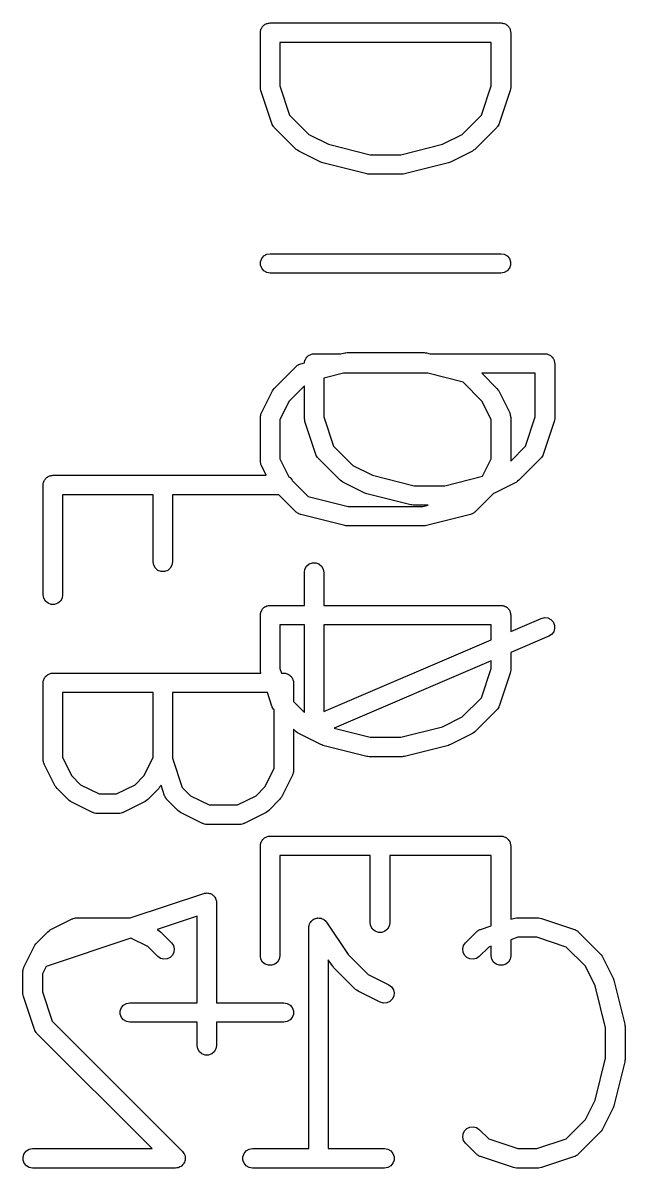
# Model space of a CAD drawing. Extents: x 1.5 to 72.3, y -91 to -17.2.
# Drawn here: x 19.44 to 22.59, y -46.72 to -40.74 of the extents above; entities that cross this region are included whole.
import ezdxf

# ---------------------------------------------------------------- set-up
doc = ezdxf.new("R2010")
doc.units = 0
doc.header["$MEASUREMENT"] = 0
doc.layers.add('BLACK', color=7, linetype='CONTINUOUS')

msp = doc.modelspace()

# ---------------------------------------------------------------- linework, layer by layer
at = {"layer": 'Black'}
for p, q in [((20.6875, -40.7743), (20.6883, -40.7699)), ((20.6883, -40.7699), (20.6905, -40.766)), ((20.6905, -40.766), (20.6921, -40.7619)), ((20.6921, -40.7619), (20.6949, -40.7585)), ((20.6949, -40.7585), (20.6971, -40.7546)), ((20.6971, -40.7546), (20.7005, -40.7518)), ((20.7005, -40.7518), (20.7034, -40.7483)), ((20.7034, -40.7483), (20.7072, -40.7461)), ((20.7072, -40.7461), (20.7106, -40.7433)), ((20.7106, -40.7433), (20.7148, -40.7417)), ((20.7148, -40.7417), (20.7187, -40.7395)), ((20.7187, -40.7395), (20.7231, -40.7388)), ((20.7231, -40.7388), (20.7272, -40.7372)), ((20.7272, -40.7372), (20.7317, -40.7372)), ((20.7317, -40.7372), (20.736, -40.7365)), ((20.736, -40.7365), (21.9425, -40.7365)), ((21.9425, -40.7365), (21.9469, -40.7372)), ((21.9469, -40.7372), (21.9514, -40.7372)), ((21.9514, -40.7372), (21.9555, -40.7388)), ((21.9555, -40.7388), (21.9599, -40.7395)), ((21.9599, -40.7395), (21.9638, -40.7417)), ((21.9638, -40.7417), (21.9679, -40.7433)), ((21.9679, -40.7433), (21.9714, -40.7461)), ((21.9714, -40.7461), (21.9752, -40.7483)), ((21.9752, -40.7483), (21.9781, -40.7518)), ((21.9781, -40.7518), (21.9815, -40.7546)), ((21.9815, -40.7546), (21.9837, -40.7585)), ((21.9837, -40.7585), (21.9865, -40.7619)), ((21.9865, -40.7619), (21.9881, -40.766)), ((21.9881, -40.766), (21.9903, -40.7699)), ((21.9903, -40.7699), (21.9911, -40.7743)), ((20.6852, -40.7873), (20.686, -40.7829)), ((20.6852, -41.0745), (20.6852, -40.7873)), ((20.686, -40.7784), (20.6875, -40.7743)), ((20.686, -40.7829), (20.686, -40.7784)), ((21.9911, -40.7743), (21.9926, -40.7784)), ((21.9926, -40.7784), (21.9926, -40.7829)), ((21.9926, -40.7829), (21.9933, -40.7873)), ((21.9933, -40.7873), (21.9933, -41.0745)), ((20.7868, -40.8381), (20.7868, -41.0663)), ((21.8917, -40.8381), (20.7868, -40.8381)), ((21.8917, -41.0663), (21.8917, -40.8381)), ((20.7868, -41.0663), (20.8379, -41.2194)), ((21.8407, -41.2194), (21.8917, -41.0663)), ((20.6867, -41.0825), (20.6852, -41.0745)), ((20.6879, -41.0906), (20.6867, -41.0825)), ((20.7453, -41.2629), (20.6879, -41.0906)), ((21.9907, -41.0906), (21.9333, -41.2629)), ((21.9919, -41.0825), (21.9907, -41.0906)), ((21.9933, -41.0745), (21.9919, -41.0825)), ((20.8379, -41.2194), (20.9385, -41.32)), ((21.7401, -41.32), (21.8407, -41.2194)), ((20.7467, -41.2655), (20.7453, -41.2629)), ((20.7475, -41.2683), (20.7467, -41.2655)), ((20.7509, -41.2732), (20.7475, -41.2683)), ((20.7537, -41.2785), (20.7509, -41.2732)), ((20.7559, -41.2804), (20.7537, -41.2785)), ((20.7576, -41.2828), (20.7559, -41.2804)), ((20.8725, -41.3977), (20.7576, -41.2828)), ((21.921, -41.2828), (21.8061, -41.3977)), ((21.9227, -41.2804), (21.921, -41.2828)), ((21.9249, -41.2785), (21.9227, -41.2804)), ((21.9277, -41.2732), (21.9249, -41.2785)), ((21.9311, -41.2683), (21.9277, -41.2732)), ((21.9319, -41.2655), (21.9311, -41.2683)), ((21.9333, -41.2629), (21.9319, -41.2655)), ((20.9385, -41.32), (21.041, -41.3713)), ((21.6376, -41.3713), (21.7401, -41.32)), ((20.8792, -41.4024), (20.8725, -41.3977)), ((20.8857, -41.4072), (20.8792, -41.4024)), ((21.0006, -41.4647), (20.8857, -41.4072)), ((21.041, -41.3713), (21.2594, -41.4259)), ((21.2594, -41.4259), (21.4192, -41.4259)), ((21.4192, -41.4259), (21.6376, -41.3713)), ((21.7929, -41.4072), (21.678, -41.4647)), ((21.7995, -41.4024), (21.7929, -41.4072)), ((21.8061, -41.3977), (21.7995, -41.4024)), ((21.0059, -41.4663), (21.0006, -41.4647)), ((21.011, -41.4685), (21.0059, -41.4663)), ((21.2408, -41.526), (21.011, -41.4685)), ((21.6676, -41.4685), (21.4378, -41.526)), ((21.6727, -41.4663), (21.6676, -41.4685)), ((21.678, -41.4647), (21.6727, -41.4663)), ((21.247, -41.5264), (21.2408, -41.526)), ((21.2531, -41.5275), (21.247, -41.5264)), ((21.4255, -41.5275), (21.2531, -41.5275)), ((21.4316, -41.5264), (21.4255, -41.5275)), ((21.4378, -41.526), (21.4316, -41.5264)), ((20.6921, -41.9684), (20.7034, -41.9548)), ((20.7034, -41.9548), (20.7187, -41.946)), ((20.7187, -41.946), (20.736, -41.943)), ((20.736, -41.943), (21.9425, -41.943)), ((21.9425, -41.943), (21.9599, -41.946)), ((21.9599, -41.946), (21.9752, -41.9548)), ((21.9752, -41.9548), (21.9865, -41.9684)), ((20.686, -41.9849), (20.6921, -41.9684)), ((20.686, -42.0026), (20.686, -41.9849)), ((20.6921, -42.0192), (20.686, -42.0026)), ((20.7034, -42.0327), (20.6921, -42.0192)), ((21.9865, -42.0192), (21.9752, -42.0327)), ((21.9865, -41.9684), (21.9926, -41.9849)), ((21.9926, -42.0026), (21.9865, -42.0192)), ((21.9926, -41.9849), (21.9926, -42.0026)), ((20.7187, -42.0415), (20.7034, -42.0327)), ((20.736, -42.0446), (20.7187, -42.0415)), ((21.9425, -42.0446), (20.736, -42.0446)), ((21.9599, -42.0415), (21.9425, -42.0446)), ((21.9752, -42.0327), (21.9599, -42.0415)), ((20.916, -42.5084), (20.9175, -42.5043)), ((20.9175, -42.5043), (20.9183, -42.4999)), ((20.9183, -42.4999), (20.9205, -42.496)), ((20.9205, -42.496), (20.9221, -42.4919)), ((20.9221, -42.4919), (20.9249, -42.4885)), ((20.9249, -42.4885), (20.9271, -42.4846)), ((20.9271, -42.4846), (20.9305, -42.4818)), ((20.9305, -42.4818), (20.9334, -42.4783)), ((20.9334, -42.4783), (20.9372, -42.4761)), ((20.9372, -42.4761), (20.9406, -42.4733)), ((20.9406, -42.4733), (20.9448, -42.4717)), ((20.9448, -42.4717), (20.9487, -42.4695)), ((20.9487, -42.4695), (20.9531, -42.4688)), ((20.9531, -42.4688), (20.9572, -42.4672)), ((20.9572, -42.4672), (20.9617, -42.4672)), ((20.9617, -42.4672), (20.966, -42.4665)), ((20.966, -42.4665), (21.1062, -42.4665)), ((21.1062, -42.4665), (21.1259, -42.4616)), ((21.1259, -42.4616), (21.1321, -42.4611)), ((21.1321, -42.4611), (21.1382, -42.46)), ((21.1382, -42.46), (21.5404, -42.46)), ((21.5404, -42.46), (21.5465, -42.4611)), ((21.5465, -42.4611), (21.5527, -42.4616)), ((21.5527, -42.4616), (21.5723, -42.4665)), ((21.5723, -42.4665), (22.1725, -42.4665)), ((22.1725, -42.4665), (22.1769, -42.4672)), ((22.1769, -42.4672), (22.1814, -42.4672)), ((22.1814, -42.4672), (22.1855, -42.4688)), ((22.1855, -42.4688), (22.1899, -42.4695)), ((22.1899, -42.4695), (22.1938, -42.4717)), ((22.1938, -42.4717), (22.1979, -42.4733)), ((22.1979, -42.4733), (22.2014, -42.4761)), ((22.2014, -42.4761), (22.2052, -42.4783)), ((22.2052, -42.4783), (22.2081, -42.4818)), ((22.2081, -42.4818), (22.2115, -42.4846)), ((22.2115, -42.4846), (22.2137, -42.4885)), ((22.2137, -42.4885), (22.2165, -42.4919)), ((22.2165, -42.4919), (22.2181, -42.496)), ((22.2181, -42.496), (22.2203, -42.4999)), ((22.2203, -42.4999), (22.2211, -42.5043)), ((22.2211, -42.5043), (22.2226, -42.5084)), ((20.7576, -42.6473), (20.8725, -42.5324)), ((20.8725, -42.5324), (20.8765, -42.5296)), ((20.8765, -42.5296), (20.88, -42.5262)), ((20.88, -42.5262), (20.8836, -42.5246)), ((20.8836, -42.5246), (20.8869, -42.5222)), ((20.8869, -42.5222), (20.8916, -42.521)), ((20.8916, -42.521), (20.8961, -42.519)), ((20.8961, -42.519), (20.9158, -42.5141)), ((20.9158, -42.5141), (20.916, -42.5129)), ((20.916, -42.5129), (20.916, -42.5084)), ((22.2226, -42.5084), (22.2226, -42.5129)), ((22.2226, -42.5129), (22.2233, -42.5173)), ((22.2233, -42.5173), (22.2233, -42.8045)), ((21.1188, -42.5681), (21.0168, -42.5935)), ((21.0168, -42.5935), (21.0168, -42.7963)), ((21.5598, -42.5681), (21.1188, -42.5681)), ((21.7442, -42.6142), (21.5598, -42.5681)), ((21.8433, -42.7133), (21.7442, -42.6142)), ((21.8418, -42.5681), (21.921, -42.6473)), ((22.1217, -42.5681), (21.8418, -42.5681)), ((22.1217, -42.7963), (22.1217, -42.5681)), ((20.6906, -42.7754), (20.7481, -42.6605)), ((20.7481, -42.6605), (20.7529, -42.6539)), ((20.7529, -42.6539), (20.7576, -42.6473)), ((20.9152, -42.6333), (20.8352, -42.7133)), ((20.9152, -42.8045), (20.9152, -42.6333)), ((21.921, -42.6473), (21.9257, -42.6539)), ((21.9257, -42.6539), (21.9305, -42.6605)), ((21.9305, -42.6605), (21.988, -42.7754)), ((20.8352, -42.7133), (20.7868, -42.8101)), ((21.8917, -42.8101), (21.8433, -42.7133)), ((20.6852, -42.7981), (20.6858, -42.7952)), ((20.6852, -43.0279), (20.6852, -42.7981)), ((20.6856, -42.7923), (20.6873, -42.7866)), ((20.6858, -42.7952), (20.6856, -42.7923)), ((20.6873, -42.7866), (20.6883, -42.7807)), ((20.6883, -42.7807), (20.6898, -42.7782)), ((20.6898, -42.7782), (20.6906, -42.7754)), ((20.9167, -42.8125), (20.9152, -42.8045)), ((21.0168, -42.7963), (21.0679, -42.9494)), ((21.988, -42.7754), (21.9888, -42.7782)), ((21.9888, -42.7782), (21.9903, -42.7807)), ((21.9903, -42.7807), (21.9913, -42.7866)), ((21.9913, -42.7866), (21.993, -42.7923)), ((21.993, -42.7923), (21.9928, -42.7952)), ((21.9928, -42.7952), (21.9933, -42.7981)), ((21.9933, -42.7981), (21.9933, -43.0268)), ((22.0707, -42.9494), (22.1217, -42.7963)), ((22.2233, -42.8045), (22.2219, -42.8125)), ((20.7868, -42.8101), (20.7868, -43.0159)), ((20.9179, -42.8206), (20.9167, -42.8125)), ((20.9753, -42.9929), (20.9179, -42.8206)), ((21.8917, -43.0159), (21.8917, -42.8101)), ((22.2207, -42.8206), (22.1633, -42.9929)), ((22.2219, -42.8125), (22.2207, -42.8206)), ((21.0679, -42.9494), (21.1685, -43.05)), ((21.9933, -43.0268), (22.0707, -42.9494)), ((20.6858, -43.0308), (20.6852, -43.0279)), ((20.6856, -43.0337), (20.6858, -43.0308)), ((20.6873, -43.0394), (20.6856, -43.0337)), ((20.6883, -43.0453), (20.6873, -43.0394)), ((20.7868, -43.0159), (20.8337, -43.1096)), ((20.9767, -42.9955), (20.9753, -42.9929)), ((20.9775, -42.9983), (20.9767, -42.9955)), ((20.9809, -43.0032), (20.9775, -42.9983)), ((20.9837, -43.0085), (20.9809, -43.0032)), ((20.9859, -43.0104), (20.9837, -43.0085)), ((20.9876, -43.0128), (20.9859, -43.0104)), ((21.1025, -43.1277), (20.9876, -43.0128)), ((21.8464, -43.1066), (21.8917, -43.0159)), ((22.151, -43.0128), (22.0361, -43.1277)), ((22.1527, -43.0104), (22.151, -43.0128)), ((22.1549, -43.0085), (22.1527, -43.0104)), ((22.1577, -43.0032), (22.1549, -43.0085)), ((22.1611, -42.9983), (22.1577, -43.0032)), ((22.1619, -42.9955), (22.1611, -42.9983)), ((22.1633, -42.9929), (22.1619, -42.9955)), ((19.5798, -43.1067), (19.5837, -43.1045)), ((19.5837, -43.1045), (19.5881, -43.1038)), ((19.5881, -43.1038), (19.5922, -43.1022)), ((19.5922, -43.1022), (19.5967, -43.1022)), ((19.5967, -43.1022), (19.601, -43.1015)), ((19.601, -43.1015), (20.716, -43.1015)), ((20.6898, -43.0478), (20.6883, -43.0453)), ((20.6906, -43.0506), (20.6898, -43.0478)), ((20.716, -43.1015), (20.6906, -43.0506)), ((21.1685, -43.05), (21.271, -43.1013)), ((21.271, -43.1013), (21.4894, -43.1559)), ((19.5502, -43.1523), (19.551, -43.1479)), ((19.5502, -43.7268), (19.5502, -43.1523)), ((19.551, -43.1434), (19.5525, -43.1393)), ((19.551, -43.1479), (19.551, -43.1434)), ((19.5525, -43.1393), (19.5533, -43.1349)), ((19.5533, -43.1349), (19.5555, -43.131)), ((19.5555, -43.131), (19.5571, -43.1269)), ((19.5571, -43.1269), (19.5599, -43.1235)), ((19.5599, -43.1235), (19.5621, -43.1196)), ((19.5621, -43.1196), (19.5655, -43.1168)), ((19.5655, -43.1168), (19.5684, -43.1133)), ((19.5684, -43.1133), (19.5722, -43.1111)), ((19.5722, -43.1111), (19.5756, -43.1083)), ((19.5756, -43.1083), (19.5798, -43.1067)), ((20.8337, -43.1096), (20.8402, -43.1133)), ((20.8402, -43.1133), (20.8515, -43.1269)), ((20.8515, -43.1269), (20.8528, -43.1302)), ((20.8528, -43.1302), (20.9344, -43.2118)), ((21.1092, -43.1324), (21.1025, -43.1277)), ((21.1157, -43.1372), (21.1092, -43.1324)), ((21.2306, -43.1947), (21.1157, -43.1372)), ((21.4894, -43.1559), (21.6492, -43.1559)), ((21.6492, -43.1559), (21.8464, -43.1066)), ((22.0229, -43.1372), (21.908, -43.1947)), ((22.0295, -43.1324), (22.0229, -43.1372)), ((22.0361, -43.1277), (22.0295, -43.1324)), ((20.1248, -43.2031), (19.6518, -43.2031)), ((19.6518, -43.2031), (19.6518, -43.7268)), ((20.1248, -43.5544), (20.1248, -43.2031)), ((20.7819, -43.2031), (20.2264, -43.2031)), ((20.2264, -43.2031), (20.2264, -43.5544)), ((20.8725, -43.2936), (20.7819, -43.2031)), ((20.9344, -43.2118), (21.1445, -43.2644)), ((21.2359, -43.1963), (21.2306, -43.1947)), ((21.241, -43.1985), (21.2359, -43.1963)), ((21.4708, -43.256), (21.241, -43.1985)), ((21.9038, -43.1959), (21.8061, -43.2936)), ((21.908, -43.1947), (21.9038, -43.1959)), ((21.1445, -43.2644), (21.5341, -43.2644)), ((21.477, -43.2564), (21.4708, -43.256)), ((21.4831, -43.2575), (21.477, -43.2564)), ((21.5616, -43.2575), (21.4831, -43.2575)), ((21.5341, -43.2644), (21.5616, -43.2575)), ((20.8765, -43.2964), (20.8725, -43.2936)), ((20.88, -43.2998), (20.8765, -43.2964)), ((20.8836, -43.3014), (20.88, -43.2998)), ((20.8869, -43.3038), (20.8836, -43.3014)), ((20.8916, -43.305), (20.8869, -43.3038)), ((20.8961, -43.307), (20.8916, -43.305)), ((21.1259, -43.3644), (20.8961, -43.307)), ((21.7825, -43.307), (21.5527, -43.3644)), ((21.787, -43.305), (21.7825, -43.307)), ((21.7917, -43.3038), (21.787, -43.305)), ((21.795, -43.3014), (21.7917, -43.3038)), ((21.7986, -43.2998), (21.795, -43.3014)), ((21.8021, -43.2964), (21.7986, -43.2998)), ((21.8061, -43.2936), (21.8021, -43.2964)), ((21.1321, -43.3649), (21.1259, -43.3644)), ((21.1382, -43.366), (21.1321, -43.3649)), ((21.5404, -43.366), (21.1382, -43.366)), ((21.5465, -43.3649), (21.5404, -43.366)), ((21.5527, -43.3644), (21.5465, -43.3649)), ((20.1278, -43.5718), (20.1248, -43.5544)), ((20.1367, -43.5871), (20.1278, -43.5718)), ((20.2233, -43.5718), (20.2145, -43.5871)), ((20.2264, -43.5544), (20.2233, -43.5718)), ((20.9183, -43.5915), (20.9271, -43.5762)), ((20.9271, -43.5762), (20.9406, -43.5649)), ((20.9406, -43.5649), (20.9572, -43.5588)), ((20.9572, -43.5588), (20.9749, -43.5588)), ((20.9749, -43.5588), (20.9914, -43.5649)), ((20.9914, -43.5649), (21.005, -43.5762)), ((21.005, -43.5762), (21.0138, -43.5915)), ((20.1502, -43.5984), (20.1367, -43.5871)), ((20.1668, -43.6045), (20.1502, -43.5984)), ((20.1844, -43.6045), (20.1668, -43.6045)), ((20.201, -43.5984), (20.1844, -43.6045)), ((20.2145, -43.5871), (20.201, -43.5984)), ((20.9152, -43.6089), (20.9183, -43.5915)), ((20.9152, -43.7814), (20.9152, -43.6089)), ((21.0138, -43.5915), (21.0168, -43.6089)), ((21.0168, -43.6089), (21.0168, -43.7814)), ((19.5533, -43.7442), (19.5502, -43.7268)), ((19.5621, -43.7594), (19.5533, -43.7442)), ((19.5756, -43.7708), (19.5621, -43.7594)), ((19.64, -43.7594), (19.6264, -43.7708)), ((19.6488, -43.7442), (19.64, -43.7594)), ((19.6518, -43.7268), (19.6488, -43.7442)), ((19.5922, -43.7768), (19.5756, -43.7708)), ((19.6099, -43.7768), (19.5922, -43.7768)), ((19.6264, -43.7708), (19.6099, -43.7768)), ((20.686, -43.8234), (20.6875, -43.8192)), ((20.6875, -43.8192), (20.6883, -43.8149)), ((20.6883, -43.8149), (20.6905, -43.811)), ((20.6905, -43.811), (20.6921, -43.8068)), ((20.6921, -43.8068), (20.6949, -43.8034)), ((20.6949, -43.8034), (20.6971, -43.7996)), ((20.6971, -43.7996), (20.7005, -43.7967)), ((20.7005, -43.7967), (20.7034, -43.7933)), ((20.7034, -43.7933), (20.7072, -43.7911)), ((20.7072, -43.7911), (20.7106, -43.7882)), ((20.7106, -43.7882), (20.7148, -43.7867)), ((20.7148, -43.7867), (20.7187, -43.7845)), ((20.7187, -43.7845), (20.7231, -43.7837)), ((20.7231, -43.7837), (20.7272, -43.7822)), ((20.7272, -43.7822), (20.7317, -43.7822)), ((20.7317, -43.7822), (20.736, -43.7814)), ((20.736, -43.7814), (20.9152, -43.7814)), ((21.0168, -43.7814), (21.9425, -43.7814)), ((21.9425, -43.7814), (21.9469, -43.7822)), ((21.9469, -43.7822), (21.9514, -43.7822)), ((21.9514, -43.7822), (21.9555, -43.7837)), ((21.9555, -43.7837), (21.9599, -43.7845)), ((21.9599, -43.7845), (21.9638, -43.7867)), ((21.9638, -43.7867), (21.9679, -43.7882)), ((21.9679, -43.7882), (21.9714, -43.7911)), ((21.9714, -43.7911), (21.9752, -43.7933)), ((21.9752, -43.7933), (21.9781, -43.7967)), ((21.9781, -43.7967), (21.9815, -43.7996)), ((21.9815, -43.7996), (21.9837, -43.8034)), ((21.9837, -43.8034), (21.9865, -43.8068)), ((21.9865, -43.8068), (21.9881, -43.811)), ((21.9881, -43.811), (21.9903, -43.8149)), ((21.9903, -43.8149), (21.9911, -43.8192)), ((21.9911, -43.8192), (21.9926, -43.8234)), ((20.6852, -43.8322), (20.686, -43.8279)), ((20.6852, -44.1195), (20.6852, -43.8322)), ((20.686, -43.8279), (20.686, -43.8234)), ((20.7868, -43.883), (20.7868, -44.1113)), ((20.9152, -43.883), (20.7868, -43.883)), ((20.9152, -44.3418), (20.9152, -43.883)), ((21.0168, -43.883), (21.0168, -44.3361)), ((21.8917, -43.883), (21.0168, -43.883)), ((21.8917, -43.9612), (21.8917, -43.883)), ((21.9926, -43.8234), (21.9926, -43.8279)), ((21.9926, -43.8279), (21.9933, -43.8322)), ((21.9933, -43.8322), (21.9933, -43.9176)), ((21.9933, -43.9176), (22.1525, -43.8494)), ((22.1525, -43.8494), (22.1697, -43.8454)), ((22.1697, -43.8454), (22.1872, -43.8475)), ((22.1872, -43.8475), (22.203, -43.8554)), ((22.203, -43.8554), (22.2151, -43.8683)), ((22.2151, -43.8683), (22.222, -43.8845)), ((22.1926, -43.9428), (21.9933, -44.0282)), ((22.2073, -43.9332), (22.1926, -43.9428)), ((22.2179, -43.919), (22.2073, -43.9332)), ((22.223, -43.9021), (22.2179, -43.919)), ((22.222, -43.8845), (22.223, -43.9021)), ((21.0168, -44.3361), (21.8917, -43.9612)), ((21.9933, -44.0282), (21.9933, -44.1195)), ((20.6867, -44.1275), (20.6852, -44.1195)), ((20.7868, -44.1113), (20.795, -44.1356)), ((21.8917, -44.0717), (21.0706, -44.4237)), ((21.8407, -44.2644), (21.8917, -44.1113)), ((21.8917, -44.1113), (21.8917, -44.0717)), ((21.9933, -44.1195), (21.9919, -44.1275)), ((19.5502, -44.1864), (19.551, -44.182)), ((19.551, -44.1776), (19.5525, -44.1734)), ((19.551, -44.182), (19.551, -44.1776)), ((19.5525, -44.1734), (19.5533, -44.169)), ((19.5533, -44.169), (19.5555, -44.1652)), ((19.5555, -44.1652), (19.5571, -44.161)), ((19.5571, -44.161), (19.5599, -44.1576)), ((19.5599, -44.1576), (19.5621, -44.1538)), ((19.5621, -44.1538), (19.5655, -44.1509)), ((19.5655, -44.1509), (19.5684, -44.1475)), ((19.5684, -44.1475), (19.5722, -44.1453)), ((19.5722, -44.1453), (19.5756, -44.1424)), ((19.5756, -44.1424), (19.5798, -44.1409)), ((19.5798, -44.1409), (19.5837, -44.1387)), ((19.5837, -44.1387), (19.5881, -44.1379)), ((19.5881, -44.1379), (19.5922, -44.1364)), ((19.5922, -44.1364), (19.5967, -44.1364)), ((19.5967, -44.1364), (19.601, -44.1356)), ((19.601, -44.1356), (20.6879, -44.1356)), ((20.6879, -44.1356), (20.6867, -44.1275)), ((20.6879, -44.1356), (20.6879, -44.1356)), ((20.795, -44.1356), (20.8075, -44.1356)), ((20.8075, -44.1356), (20.8119, -44.1364)), ((20.8119, -44.1364), (20.8164, -44.1364)), ((20.8164, -44.1364), (20.8205, -44.1379)), ((20.8205, -44.1379), (20.8249, -44.1387)), ((20.8249, -44.1387), (20.8288, -44.1409)), ((20.8288, -44.1409), (20.8329, -44.1424)), ((20.8329, -44.1424), (20.8364, -44.1453)), ((20.8364, -44.1453), (20.8402, -44.1475)), ((20.8402, -44.1475), (20.8431, -44.1509)), ((20.8431, -44.1509), (20.8465, -44.1538)), ((20.8465, -44.1538), (20.8487, -44.1576)), ((20.8487, -44.1576), (20.8515, -44.161)), ((20.8515, -44.161), (20.8531, -44.1652)), ((20.8531, -44.1652), (20.8553, -44.169)), ((20.8553, -44.169), (20.8561, -44.1734)), ((20.8561, -44.1734), (20.8576, -44.1776)), ((20.8576, -44.1776), (20.8576, -44.182)), ((20.8576, -44.182), (20.8583, -44.1864)), ((21.9907, -44.1356), (21.9333, -44.3079)), ((21.9919, -44.1275), (21.9907, -44.1356)), ((19.5502, -44.5886), (19.5502, -44.1864)), ((19.6518, -44.2372), (19.6518, -44.5766)), ((20.1248, -44.2372), (19.6518, -44.2372)), ((20.1248, -44.5766), (20.1248, -44.2372)), ((20.2264, -44.2372), (20.2264, -44.5803)), ((20.7217, -44.2372), (20.2264, -44.2372)), ((20.7453, -44.3079), (20.7217, -44.2372)), ((20.8583, -44.1864), (20.8583, -44.2849)), ((20.8583, -44.2849), (20.9152, -44.3418)), ((21.7401, -44.365), (21.8407, -44.2644)), ((20.7467, -44.3105), (20.7453, -44.3079)), ((20.7475, -44.3133), (20.7467, -44.3105)), ((20.7509, -44.3182), (20.7475, -44.3133)), ((20.7537, -44.3234), (20.7509, -44.3182)), ((20.7559, -44.3254), (20.7537, -44.3234)), ((20.7567, -44.3266), (20.7559, -44.3254)), ((20.7567, -44.634), (20.7567, -44.3266)), ((21.921, -44.3278), (21.8061, -44.4427)), ((21.9227, -44.3254), (21.921, -44.3278)), ((21.9249, -44.3234), (21.9227, -44.3254)), ((21.9277, -44.3182), (21.9249, -44.3234)), ((21.9311, -44.3133), (21.9277, -44.3182)), ((21.9319, -44.3105), (21.9311, -44.3133)), ((21.9333, -44.3079), (21.9319, -44.3105)), ((21.4192, -44.4709), (21.6376, -44.4163)), ((21.6376, -44.4163), (21.7401, -44.365)), ((20.8725, -44.4427), (20.8583, -44.4285)), ((20.8583, -44.4285), (20.8583, -44.646)), ((20.8792, -44.4474), (20.8725, -44.4427)), ((20.8857, -44.4522), (20.8792, -44.4474)), ((21.0006, -44.5097), (20.8857, -44.4522)), ((21.0706, -44.4237), (21.2594, -44.4709)), ((21.2594, -44.4709), (21.4192, -44.4709)), ((21.7929, -44.4522), (21.678, -44.5097)), ((21.7995, -44.4473), (21.7929, -44.4522)), ((21.8061, -44.4427), (21.7995, -44.4473)), ((21.0059, -44.5112), (21.0006, -44.5097)), ((21.011, -44.5135), (21.0059, -44.5112)), ((21.2408, -44.5709), (21.011, -44.5135)), ((21.6676, -44.5135), (21.4378, -44.5709)), ((21.6727, -44.5112), (21.6676, -44.5135)), ((21.678, -44.5097), (21.6727, -44.5112)), ((19.5508, -44.5915), (19.5502, -44.5886)), ((19.5506, -44.5944), (19.5508, -44.5915)), ((19.5523, -44.6001), (19.5506, -44.5944)), ((19.5533, -44.6059), (19.5523, -44.6001)), ((19.6518, -44.5766), (19.7003, -44.6734)), ((20.0764, -44.6734), (20.1248, -44.5766)), ((20.2264, -44.5803), (20.2774, -44.7335)), ((21.247, -44.5714), (21.2408, -44.5709)), ((21.2531, -44.5725), (21.247, -44.5714)), ((21.4255, -44.5725), (21.2531, -44.5725)), ((21.4316, -44.5714), (21.4255, -44.5725)), ((21.4378, -44.5709), (21.4316, -44.5714)), ((19.5548, -44.6085), (19.5533, -44.6059)), ((19.5556, -44.6113), (19.5548, -44.6085)), ((19.6131, -44.7262), (19.5556, -44.6113)), ((20.7083, -44.7308), (20.7567, -44.634)), ((20.8563, -44.6575), (20.8553, -44.6634)), ((20.858, -44.6518), (20.8563, -44.6575)), ((20.8583, -44.646), (20.8578, -44.6489)), ((20.8578, -44.6489), (20.858, -44.6518)), ((19.7003, -44.6734), (19.746, -44.7192)), ((19.746, -44.7192), (19.8428, -44.7676)), ((19.9338, -44.7676), (20.0306, -44.7192)), ((20.0306, -44.7192), (20.0764, -44.6734)), ((20.1662, -44.721), (20.1636, -44.7262)), ((20.1848, -44.777), (20.1662, -44.721)), ((20.853, -44.6687), (20.7955, -44.7836)), ((20.8538, -44.6659), (20.853, -44.6687)), ((20.8553, -44.6634), (20.8538, -44.6659)), ((19.6179, -44.7327), (19.6131, -44.7262)), ((19.6226, -44.7394), (19.6179, -44.7327)), ((19.68, -44.7968), (19.6226, -44.7394)), ((19.8428, -44.7676), (19.9338, -44.7676)), ((20.154, -44.7394), (20.0966, -44.7968)), ((20.1587, -44.7327), (20.154, -44.7394)), ((20.1636, -44.7262), (20.1587, -44.7327)), ((20.1862, -44.7796), (20.1848, -44.777)), ((20.187, -44.7824), (20.1862, -44.7796)), ((20.2774, -44.7335), (20.3206, -44.7766)), ((20.3206, -44.7766), (20.4174, -44.825)), ((20.5657, -44.825), (20.6626, -44.7766)), ((20.6626, -44.7766), (20.7083, -44.7308)), ((19.6867, -44.8015), (19.68, -44.7968)), ((19.6932, -44.8064), (19.6867, -44.8015)), ((19.8081, -44.8638), (19.6932, -44.8064)), ((20.0834, -44.8064), (19.9685, -44.8638)), ((20.0899, -44.8015), (20.0834, -44.8064)), ((20.0966, -44.7968), (20.0899, -44.8015)), ((20.1904, -44.7873), (20.187, -44.7824)), ((20.1932, -44.7925), (20.1904, -44.7873)), ((20.1954, -44.7945), (20.1932, -44.7925)), ((20.1971, -44.7968), (20.1954, -44.7945)), ((20.2546, -44.8543), (20.1971, -44.7968)), ((20.4174, -44.825), (20.5657, -44.825)), ((20.786, -44.7968), (20.7286, -44.8543)), ((20.7907, -44.7902), (20.786, -44.7968)), ((20.7955, -44.7836), (20.7907, -44.7902)), ((19.8109, -44.8647), (19.8081, -44.8638)), ((19.8135, -44.8661), (19.8109, -44.8647)), ((19.8193, -44.8671), (19.8135, -44.8661)), ((19.825, -44.8688), (19.8193, -44.8671)), ((19.828, -44.8687), (19.825, -44.8688)), ((19.8309, -44.8692), (19.828, -44.8687)), ((19.9458, -44.8692), (19.8309, -44.8692)), ((19.9486, -44.8687), (19.9458, -44.8692)), ((19.9516, -44.8688), (19.9486, -44.8687)), ((19.9573, -44.8672), (19.9516, -44.8688)), ((19.9631, -44.8661), (19.9573, -44.8672)), ((19.9657, -44.8647), (19.9631, -44.8661)), ((19.9685, -44.8638), (19.9657, -44.8647)), ((20.2612, -44.859), (20.2546, -44.8543)), ((20.2678, -44.8638), (20.2612, -44.859)), ((20.3827, -44.9213), (20.2678, -44.8638)), ((20.7154, -44.8638), (20.6005, -44.9213)), ((20.7219, -44.859), (20.7154, -44.8638)), ((20.7286, -44.8543), (20.7219, -44.859)), ((20.3855, -44.9221), (20.3827, -44.9213)), ((20.388, -44.9236), (20.3855, -44.9221)), ((20.3939, -44.9246), (20.388, -44.9236)), ((20.3996, -44.9263), (20.3939, -44.9246)), ((20.4025, -44.9261), (20.3996, -44.9263)), ((20.4054, -44.9266), (20.4025, -44.9261)), ((20.5777, -44.9266), (20.4054, -44.9266)), ((20.5806, -44.9261), (20.5777, -44.9266)), ((20.5835, -44.9263), (20.5806, -44.9261)), ((20.5893, -44.9246), (20.5835, -44.9263)), ((20.5951, -44.9236), (20.5893, -44.9246)), ((20.5976, -44.9221), (20.5951, -44.9236)), ((20.6005, -44.9213), (20.5976, -44.9221)), ((20.6883, -45.0214), (20.6905, -45.0175)), ((20.6905, -45.0175), (20.6921, -45.0133)), ((20.6921, -45.0133), (20.6949, -45.0099)), ((20.6949, -45.0099), (20.6971, -45.0061)), ((20.6971, -45.0061), (20.7005, -45.0032)), ((20.7005, -45.0032), (20.7034, -44.9998)), ((20.7034, -44.9998), (20.7072, -44.9976)), ((20.7072, -44.9976), (20.7106, -44.9947)), ((20.7106, -44.9947), (20.7148, -44.9932)), ((20.7148, -44.9932), (20.7187, -44.991)), ((20.7187, -44.991), (20.7231, -44.9902)), ((20.7231, -44.9902), (20.7272, -44.9887)), ((20.7272, -44.9887), (20.7317, -44.9887)), ((20.7317, -44.9887), (20.736, -44.9879)), ((20.736, -44.9879), (21.9425, -44.9879)), ((21.9425, -44.9879), (21.9469, -44.9887)), ((21.9469, -44.9887), (21.9514, -44.9887)), ((21.9514, -44.9887), (21.9555, -44.9902)), ((21.9555, -44.9902), (21.9599, -44.991)), ((21.9599, -44.991), (21.9638, -44.9932)), ((21.9638, -44.9932), (21.9679, -44.9947)), ((21.9679, -44.9947), (21.9714, -44.9976)), ((21.9714, -44.9976), (21.9752, -44.9998)), ((21.9752, -44.9998), (21.9781, -45.0032)), ((21.9781, -45.0032), (21.9815, -45.0061)), ((21.9815, -45.0061), (21.9837, -45.0099)), ((21.9837, -45.0099), (21.9865, -45.0133)), ((21.9865, -45.0133), (21.9881, -45.0175)), ((21.9881, -45.0175), (21.9903, -45.0214)), ((20.6852, -45.0387), (20.686, -45.0344)), ((20.6852, -45.6133), (20.6852, -45.0387)), ((20.686, -45.0299), (20.6875, -45.0257)), ((20.686, -45.0344), (20.686, -45.0299)), ((20.6875, -45.0257), (20.6883, -45.0214)), ((21.9903, -45.0214), (21.9911, -45.0257)), ((21.9911, -45.0257), (21.9926, -45.0299)), ((21.9926, -45.0299), (21.9926, -45.0344)), ((21.9926, -45.0344), (21.9933, -45.0387)), ((21.9933, -45.0387), (21.9933, -45.4224)), ((21.2598, -45.0895), (20.7868, -45.0895)), ((20.7868, -45.0895), (20.7868, -45.6133)), ((21.2598, -45.4409), (21.2598, -45.0895)), ((21.8917, -45.0895), (21.3614, -45.0895)), ((21.3614, -45.0895), (21.3614, -45.4409)), ((21.8917, -45.4563), (21.8917, -45.0895)), ((20.0054, -45.4152), (20.3893, -45.2873)), ((20.3893, -45.2873), (20.393, -45.2867)), ((20.393, -45.2867), (20.3966, -45.2854)), ((20.3966, -45.2854), (20.4017, -45.2854)), ((20.4017, -45.2854), (20.4068, -45.2847)), ((20.4068, -45.2847), (20.4104, -45.2854)), ((20.4104, -45.2854), (20.4142, -45.2854)), ((20.4142, -45.2854), (20.419, -45.2872)), ((20.419, -45.2872), (20.4241, -45.2882)), ((20.4241, -45.2882), (20.4273, -45.2902)), ((20.4273, -45.2902), (20.4308, -45.2915)), ((20.4308, -45.2915), (20.4347, -45.2948)), ((20.4347, -45.2948), (20.4391, -45.2974)), ((20.4391, -45.2974), (20.4414, -45.3004)), ((20.4414, -45.3004), (20.4443, -45.3028)), ((20.4443, -45.3028), (20.4469, -45.3072)), ((20.4469, -45.3072), (20.4501, -45.3113)), ((20.4501, -45.3113), (20.4512, -45.3148)), ((20.4512, -45.3148), (20.4531, -45.3181)), ((20.4531, -45.3181), (20.454, -45.3231)), ((20.454, -45.3231), (20.4556, -45.328)), ((20.4556, -45.328), (20.4555, -45.3318)), ((20.4555, -45.3318), (20.4562, -45.3355)), ((20.4562, -45.3355), (20.4562, -45.8592)), ((19.5874, -45.4781), (19.7023, -45.4206)), ((19.7023, -45.4206), (19.7051, -45.4198)), ((19.7051, -45.4198), (19.7076, -45.4183)), ((19.7076, -45.4183), (19.7135, -45.4173)), ((19.7135, -45.4173), (19.7192, -45.4156)), ((19.7192, -45.4156), (19.7221, -45.4158)), ((19.7221, -45.4158), (19.725, -45.4152)), ((19.725, -45.4152), (20.0054, -45.4152)), ((20.3546, -45.4059), (20.1452, -45.4757)), ((20.3546, -45.8592), (20.3546, -45.4059)), ((20.9434, -45.4435), (20.947, -45.4386)), ((20.947, -45.4386), (20.9501, -45.4334)), ((20.9501, -45.4334), (20.9522, -45.4316)), ((20.9522, -45.4316), (20.9539, -45.4293)), ((20.9539, -45.4293), (20.9589, -45.426)), ((20.9589, -45.426), (20.9636, -45.4221)), ((20.9636, -45.4221), (20.9662, -45.4211)), ((20.9662, -45.4211), (20.9686, -45.4195)), ((20.9686, -45.4195), (20.9745, -45.4181)), ((20.9745, -45.4181), (20.9802, -45.416)), ((20.9802, -45.416), (20.983, -45.416)), ((20.983, -45.416), (20.9857, -45.4154)), ((20.9857, -45.4154), (20.9917, -45.416)), ((20.9917, -45.416), (20.9978, -45.416)), ((20.9978, -45.416), (21.0004, -45.417)), ((21.0004, -45.417), (21.0032, -45.4173)), ((21.0032, -45.4173), (21.0087, -45.42)), ((21.0087, -45.42), (21.0144, -45.4221)), ((21.0144, -45.4221), (21.0165, -45.4239)), ((21.0165, -45.4239), (21.0191, -45.4251)), ((21.0191, -45.4251), (21.0232, -45.4295)), ((21.0232, -45.4295), (21.0279, -45.4334)), ((21.0279, -45.4334), (21.0293, -45.4358)), ((21.0293, -45.4358), (21.0312, -45.4379)), ((21.0312, -45.4379), (21.1434, -45.606)), ((21.9933, -45.4224), (22.0071, -45.4179)), ((22.0071, -45.4179), (22.0151, -45.4167)), ((22.0151, -45.4167), (22.0231, -45.4152)), ((22.0231, -45.4152), (22.138, -45.4152)), ((22.138, -45.4152), (22.146, -45.4167)), ((22.146, -45.4167), (22.1541, -45.4179)), ((22.1541, -45.4179), (22.3264, -45.4753)), ((19.5167, -45.545), (19.5742, -45.4876)), ((19.5742, -45.4876), (19.5809, -45.4829)), ((19.5809, -45.4829), (19.5874, -45.4781)), ((20.1452, -45.4757), (20.1499, -45.4781)), ((20.1499, -45.4781), (20.1564, -45.4829)), ((20.1564, -45.4829), (20.1631, -45.4876)), ((20.1631, -45.4876), (20.2206, -45.545)), ((20.9382, -45.466), (20.9387, -45.4633)), ((20.9382, -46.6217), (20.9382, -45.466)), ((20.9385, -45.4605), (20.9402, -45.4546)), ((20.9387, -45.4633), (20.9385, -45.4605)), ((20.9402, -45.4546), (20.9412, -45.4487)), ((20.9412, -45.4487), (20.9426, -45.4462)), ((20.9426, -45.4462), (20.9434, -45.4435)), ((21.2628, -45.4583), (21.2598, -45.4409)), ((21.2717, -45.4736), (21.2628, -45.4583)), ((21.2852, -45.4849), (21.2717, -45.4736)), ((21.3017, -45.4909), (21.2852, -45.4849)), ((21.3194, -45.4909), (21.3017, -45.4909)), ((21.336, -45.4849), (21.3194, -45.4909)), ((21.3495, -45.4736), (21.336, -45.4849)), ((21.3583, -45.4583), (21.3495, -45.4736)), ((21.3614, -45.4409), (21.3583, -45.4583)), ((21.7574, -45.545), (21.8148, -45.4876)), ((21.8148, -45.4876), (21.8172, -45.4859)), ((21.8172, -45.4859), (21.8192, -45.4837)), ((21.8192, -45.4837), (21.8244, -45.4809)), ((21.8244, -45.4809), (21.8293, -45.4775)), ((21.8293, -45.4775), (21.8321, -45.4767)), ((21.8321, -45.4767), (21.8347, -45.4753)), ((21.8347, -45.4753), (21.8917, -45.4563)), ((22.3264, -45.4753), (22.329, -45.4767)), ((22.329, -45.4767), (22.3318, -45.4775)), ((22.3318, -45.4775), (22.3367, -45.4809)), ((22.3367, -45.4809), (22.342, -45.4837)), ((22.342, -45.4837), (22.3439, -45.4859)), ((22.3439, -45.4859), (22.3463, -45.4876)), ((22.3463, -45.4876), (22.4612, -45.6025)), ((19.4498, -45.6731), (19.5072, -45.5582)), ((19.5072, -45.5582), (19.5121, -45.5517)), ((19.5121, -45.5517), (19.5167, -45.545)), ((20.0089, -45.5212), (19.5654, -45.669)), ((20.0971, -45.5653), (20.0089, -45.5212)), ((20.2206, -45.545), (20.2307, -45.5595)), ((20.2307, -45.5595), (20.2352, -45.5765)), ((21.7427, -45.5765), (21.7473, -45.5595)), ((21.7473, -45.5595), (21.7574, -45.545)), ((22.0314, -45.5168), (21.9933, -45.5295)), ((21.9933, -45.5295), (21.9933, -45.6133)), ((22.1298, -45.5168), (22.0314, -45.5168)), ((22.2829, -45.5679), (22.1298, -45.5168)), ((20.1487, -45.6169), (20.0971, -45.5653)), ((20.1632, -45.627), (20.1487, -45.6169)), ((20.2263, -45.6101), (20.2138, -45.6226)), ((20.2337, -45.5941), (20.2263, -45.6101)), ((20.2352, -45.5765), (20.2337, -45.5941)), ((20.6883, -45.6306), (20.6852, -45.6133)), ((20.7868, -45.6133), (20.7838, -45.6306)), ((21.1434, -45.606), (21.2489, -45.7116)), ((21.7442, -45.5941), (21.7427, -45.5765)), ((21.7517, -45.6101), (21.7442, -45.5941)), ((21.7642, -45.6226), (21.7517, -45.6101)), ((21.8292, -45.6169), (21.8148, -45.627)), ((21.8782, -45.5679), (21.8292, -45.6169)), ((21.8917, -45.5634), (21.8782, -45.5679)), ((21.8917, -45.6133), (21.8917, -45.5634)), ((21.8948, -45.6306), (21.8917, -45.6133)), ((21.9933, -45.6133), (21.9903, -45.6306)), ((22.3835, -45.6685), (22.2829, -45.5679)), ((22.4612, -45.6025), (22.4659, -45.6092)), ((22.4659, -45.6092), (22.4707, -45.6157)), ((22.4707, -45.6157), (22.5282, -45.7306)), ((19.4464, -45.6843), (19.4475, -45.6785)), ((19.4475, -45.6785), (19.4489, -45.6759)), ((19.4489, -45.6759), (19.4498, -45.6731)), ((19.5654, -45.669), (19.546, -45.7078)), ((20.1802, -45.6316), (20.1632, -45.627)), ((20.1978, -45.63), (20.1802, -45.6316)), ((20.2138, -45.6226), (20.1978, -45.63)), ((20.6971, -45.6459), (20.6883, -45.6306)), ((20.7106, -45.6573), (20.6971, -45.6459)), ((20.7272, -45.6633), (20.7106, -45.6573)), ((20.7449, -45.6633), (20.7272, -45.6633)), ((20.7614, -45.6573), (20.7449, -45.6633)), ((20.775, -45.6459), (20.7614, -45.6573)), ((20.7838, -45.6306), (20.775, -45.6459)), ((21.0616, -45.6666), (21.0398, -45.6338)), ((21.0398, -45.6338), (21.0398, -46.6217)), ((21.0651, -45.6702), (21.0616, -45.6666)), ((21.068, -45.6743), (21.0651, -45.6702)), ((21.1829, -45.7892), (21.068, -45.6743)), ((21.7802, -45.63), (21.7642, -45.6226)), ((21.7977, -45.6316), (21.7802, -45.63)), ((21.8148, -45.627), (21.7977, -45.6316)), ((21.9036, -45.6459), (21.8948, -45.6306)), ((21.9171, -45.6573), (21.9036, -45.6459)), ((21.9337, -45.6633), (21.9171, -45.6573)), ((21.9514, -45.6633), (21.9337, -45.6633)), ((21.9679, -45.6573), (21.9514, -45.6633)), ((21.9815, -45.6459), (21.9679, -45.6573)), ((21.9903, -45.6306), (21.9815, -45.6459)), ((22.4348, -45.771), (22.3835, -45.6685)), ((19.4444, -45.6959), (19.4449, -45.693)), ((19.4444, -45.8108), (19.4444, -45.6959)), ((19.4447, -45.69), (19.4464, -45.6843)), ((19.4449, -45.693), (19.4447, -45.69)), ((19.546, -45.7078), (19.546, -45.8025)), ((21.2489, -45.7116), (21.3564, -45.7653)), ((22.5282, -45.7306), (22.5298, -45.7359)), ((22.5298, -45.7359), (22.532, -45.741)), ((21.1895, -45.7939), (21.1829, -45.7892)), ((21.1961, -45.7987), (21.1895, -45.7939)), ((21.311, -45.8562), (21.1961, -45.7987)), ((21.3564, -45.7653), (21.3706, -45.7758)), ((21.3706, -45.7758), (21.3803, -45.7906)), ((21.3803, -45.7906), (21.3844, -45.8077)), ((22.4894, -45.9894), (22.4348, -45.771)), ((22.532, -45.741), (22.5895, -45.9708)), ((19.4458, -45.8188), (19.4444, -45.8108)), ((19.447, -45.8268), (19.4458, -45.8188)), ((19.5045, -45.9992), (19.447, -45.8268)), ((19.546, -45.8025), (19.5971, -45.9557)), ((21.3279, -45.8612), (21.311, -45.8562)), ((21.3617, -45.8532), (21.3455, -45.8602)), ((21.3745, -45.841), (21.3617, -45.8532)), ((21.3824, -45.8252), (21.3745, -45.841)), ((21.3844, -45.8077), (21.3824, -45.8252)), ((19.9532, -45.9012), (19.9592, -45.8846)), ((19.9532, -45.9188), (19.9532, -45.9012)), ((19.9592, -45.8846), (19.9706, -45.8711)), ((19.9706, -45.8711), (19.9858, -45.8622)), ((19.9858, -45.8622), (20.0032, -45.8592)), ((20.0032, -45.8592), (20.3546, -45.8592)), ((20.4562, -45.8592), (20.8075, -45.8592)), ((20.8075, -45.8592), (20.8249, -45.8622)), ((20.8249, -45.8622), (20.8402, -45.8711)), ((20.8402, -45.8711), (20.8515, -45.8846)), ((20.8515, -45.8846), (20.8576, -45.9012)), ((20.8576, -45.9012), (20.8576, -45.9188)), ((21.3455, -45.8602), (21.3279, -45.8612)), ((19.5971, -45.9557), (20.278, -46.6366)), ((19.9592, -45.9354), (19.9532, -45.9188)), ((19.9706, -45.9489), (19.9592, -45.9354)), ((19.9858, -45.9577), (19.9706, -45.9489)), ((20.0032, -45.9608), (19.9858, -45.9577)), ((20.3546, -45.9608), (20.0032, -45.9608)), ((20.3546, -46.0823), (20.3546, -45.9608)), ((20.8075, -45.9608), (20.4562, -45.9608)), ((20.4562, -45.9608), (20.4562, -46.0823)), ((20.8249, -45.9577), (20.8075, -45.9608)), ((20.8402, -45.9489), (20.8249, -45.9577)), ((20.8515, -45.9354), (20.8402, -45.9489)), ((20.8576, -45.9188), (20.8515, -45.9354)), ((22.5895, -45.9708), (22.5899, -45.977)), ((22.5899, -45.977), (22.591, -45.9831)), ((19.5059, -46.0018), (19.5045, -45.9992)), ((19.5066, -46.0046), (19.5059, -46.0018)), ((19.51, -46.0095), (19.5066, -46.0046)), ((19.5129, -46.0147), (19.51, -46.0095)), ((19.5151, -46.0166), (19.5129, -46.0147)), ((19.5167, -46.019), (19.5151, -46.0166)), ((20.1195, -46.6217), (19.5167, -46.019)), ((22.4894, -46.1492), (22.4894, -45.9894)), ((22.591, -45.9831), (22.591, -46.1555)), ((20.3576, -46.0997), (20.3546, -46.0823)), ((20.4562, -46.0823), (20.4531, -46.0997)), ((20.3665, -46.115), (20.3576, -46.0997)), ((20.38, -46.1263), (20.3665, -46.115)), ((20.3966, -46.1324), (20.38, -46.1263)), ((20.4142, -46.1324), (20.3966, -46.1324)), ((20.4308, -46.1263), (20.4142, -46.1324)), ((20.4443, -46.115), (20.4308, -46.1263)), ((20.4531, -46.0997), (20.4443, -46.115)), ((22.4348, -46.3676), (22.4894, -46.1492)), ((22.591, -46.1555), (22.5899, -46.1616)), ((22.5895, -46.1678), (22.532, -46.3976)), ((22.5899, -46.1616), (22.5895, -46.1678)), ((22.3835, -46.4701), (22.4348, -46.3676)), ((22.532, -46.3976), (22.5298, -46.4027)), ((22.5282, -46.408), (22.4707, -46.5229)), ((22.5298, -46.4027), (22.5282, -46.408)), ((21.7517, -46.5285), (21.7642, -46.516)), ((21.7642, -46.516), (21.7802, -46.5086)), ((21.7802, -46.5086), (21.7977, -46.507)), ((21.7977, -46.507), (21.8148, -46.5116)), ((21.8148, -46.5116), (21.8292, -46.5217)), ((22.2829, -46.5707), (22.3835, -46.4701)), ((21.7427, -46.5621), (21.7442, -46.5445)), ((21.7473, -46.5791), (21.7427, -46.5621)), ((21.7442, -46.5445), (21.7517, -46.5285)), ((21.8292, -46.5217), (21.8782, -46.5707)), ((21.8782, -46.5707), (22.0314, -46.6217)), ((22.1298, -46.6217), (22.2829, -46.5707)), ((22.4612, -46.5361), (22.3463, -46.651)), ((22.4659, -46.5294), (22.4612, -46.5361)), ((22.4707, -46.5229), (22.4659, -46.5294)), ((19.4512, -46.6471), (19.4626, -46.6336)), ((19.4626, -46.6336), (19.4778, -46.6248)), ((19.4778, -46.6248), (19.4952, -46.6217)), ((19.4952, -46.6217), (20.1195, -46.6217)), ((20.278, -46.6366), (20.2818, -46.6421)), ((20.6003, -46.6471), (20.6116, -46.6336)), ((20.6116, -46.6336), (20.6269, -46.6248)), ((20.6269, -46.6248), (20.6443, -46.6217)), ((20.6443, -46.6217), (20.9382, -46.6217)), ((21.0398, -46.6217), (21.3337, -46.6217)), ((21.3337, -46.6217), (21.3511, -46.6248)), ((21.3511, -46.6248), (21.3663, -46.6336)), ((21.3663, -46.6336), (21.3777, -46.6471)), ((21.7574, -46.5936), (21.7473, -46.5791)), ((21.8148, -46.651), (21.7574, -46.5936)), ((22.0314, -46.6217), (22.1298, -46.6217)), ((19.4452, -46.6637), (19.4512, -46.6471)), ((19.4452, -46.6814), (19.4452, -46.6637)), ((19.4512, -46.6979), (19.4452, -46.6814)), ((20.2818, -46.6421), (20.2861, -46.6471)), ((20.2861, -46.6471), (20.2869, -46.6492)), ((20.2884, -46.6917), (20.2861, -46.6979)), ((20.2869, -46.6492), (20.2881, -46.6511)), ((20.2881, -46.6511), (20.2899, -46.6575)), ((20.2912, -46.6857), (20.2884, -46.6917)), ((20.2899, -46.6575), (20.2921, -46.6637)), ((20.2914, -46.6835), (20.2912, -46.6857)), ((20.2921, -46.6814), (20.2914, -46.6835)), ((20.2921, -46.6637), (20.2921, -46.666)), ((20.2921, -46.666), (20.2927, -46.6681)), ((20.2927, -46.6681), (20.2921, -46.6747)), ((20.2921, -46.6747), (20.2921, -46.6814)), ((20.5942, -46.6637), (20.6003, -46.6471)), ((20.5942, -46.6814), (20.5942, -46.6637)), ((20.6003, -46.6979), (20.5942, -46.6814)), ((21.3777, -46.6471), (21.3837, -46.6637)), ((21.3837, -46.6814), (21.3777, -46.6979)), ((21.3837, -46.6637), (21.3837, -46.6814)), ((21.8172, -46.6527), (21.8148, -46.651)), ((21.8192, -46.6549), (21.8172, -46.6527)), ((21.8244, -46.6577), (21.8192, -46.6549)), ((21.8293, -46.6611), (21.8244, -46.6577)), ((21.8321, -46.6619), (21.8293, -46.6611)), ((21.8347, -46.6633), (21.8321, -46.6619)), ((22.0071, -46.7207), (21.8347, -46.6633)), ((22.3264, -46.6633), (22.1541, -46.7207)), ((22.329, -46.6619), (22.3264, -46.6633)), ((22.3318, -46.6611), (22.329, -46.6619)), ((22.3367, -46.6577), (22.3318, -46.6611)), ((22.342, -46.6549), (22.3367, -46.6577)), ((22.3439, -46.6527), (22.342, -46.6549)), ((22.3463, -46.651), (22.3439, -46.6527)), ((19.4626, -46.7115), (19.4512, -46.6979)), ((19.4778, -46.7203), (19.4626, -46.7115)), ((19.4952, -46.7233), (19.4778, -46.7203)), ((20.2421, -46.7233), (19.4952, -46.7233)), ((20.2486, -46.7222), (20.2421, -46.7233)), ((20.2552, -46.7216), (20.2486, -46.7222)), ((20.2573, -46.7207), (20.2552, -46.7216)), ((20.2595, -46.7203), (20.2573, -46.7207)), ((20.2652, -46.717), (20.2595, -46.7203)), ((20.2712, -46.7142), (20.2652, -46.717)), ((20.2728, -46.7126), (20.2712, -46.7142)), ((20.2747, -46.7115), (20.2728, -46.7126)), ((20.279, -46.7064), (20.2747, -46.7115)), ((20.2837, -46.7017), (20.279, -46.7064)), ((20.2847, -46.6997), (20.2837, -46.7017)), ((20.2861, -46.6979), (20.2847, -46.6997)), ((20.6116, -46.7115), (20.6003, -46.6979)), ((20.6269, -46.7203), (20.6116, -46.7115)), ((20.6443, -46.7233), (20.6269, -46.7203)), ((21.3337, -46.7233), (20.6443, -46.7233)), ((21.3511, -46.7203), (21.3337, -46.7233)), ((21.3663, -46.7115), (21.3511, -46.7203)), ((21.3777, -46.6979), (21.3663, -46.7115)), ((22.0151, -46.7219), (22.0071, -46.7207)), ((22.0231, -46.7233), (22.0151, -46.7219)), ((22.138, -46.7233), (22.0231, -46.7233)), ((22.146, -46.7219), (22.138, -46.7233)), ((22.1541, -46.7207), (22.146, -46.7219))]:
    msp.add_line(p, q, dxfattribs=at)

doc.saveas('drawing.dxf')
